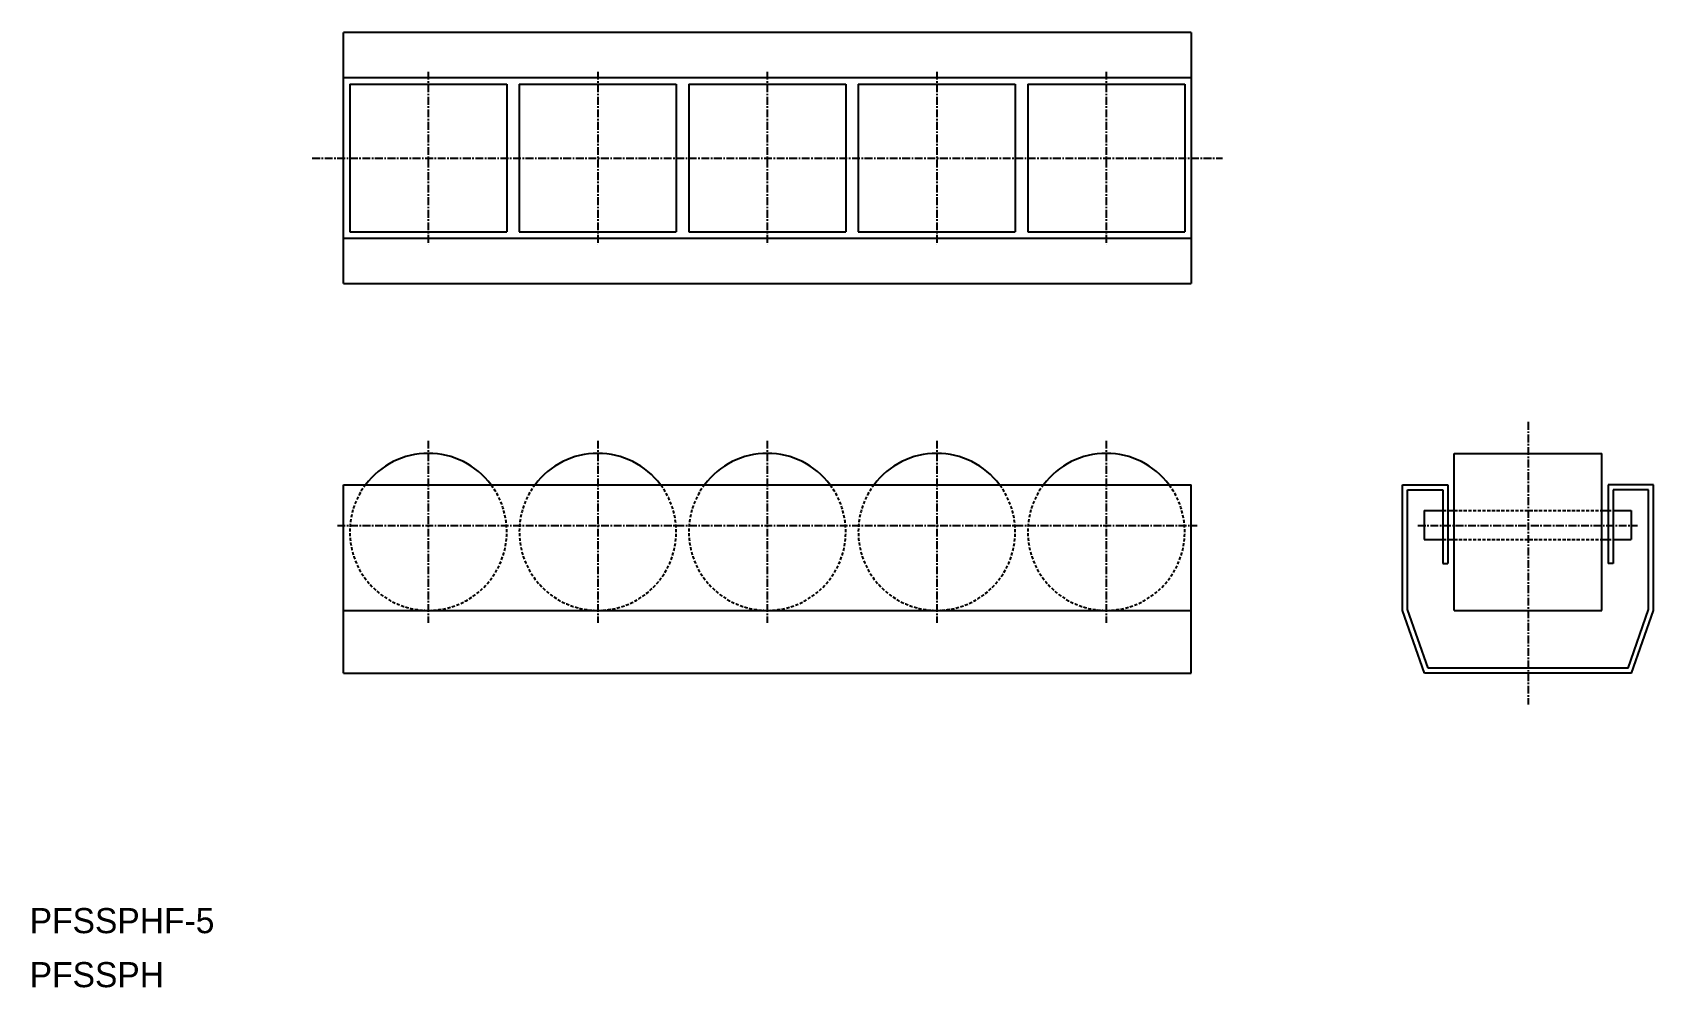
# Model space of a CAD drawing. Extents: x 0 to 259, y 0 to 152.
import ezdxf

# ---------------------------------------------------------------- set-up
doc = ezdxf.new("R2010")
doc.units = 0
doc.linetypes.add('CENTER', pattern=[2, 1.25, -0.25, 0.25, -0.25])
doc.linetypes.add('DASHED', pattern=[0.75, 0.5, -0.25])
doc.layers.get('0').update_dxf_attribs({"linetype": 'CONTINUOUS'})
doc.layers.add('CENTER', color=1, linetype='CENTER')

msp = doc.modelspace()

# ---------------------------------------------------------------- linework, layer by layer
at = {"color": 7, "linetype": 'CONTINUOUS'}
for p, q in [((185, 152.02), (50, 152.02)), ((50, 112.02), (50, 152.02)), ((185, 152.02), (185, 112.02)), ((185, 144.77), (50, 144.77)), ((51, 143.77), (51, 120.27)), ((51, 143.77), (76, 143.77)), ((76, 143.77), (76, 120.27)), ((78, 143.77), (78, 120.27)), ((78, 143.77), (103, 143.77)), ((103, 143.77), (103, 120.27)), ((105, 143.77), (105, 120.27)), ((105, 143.77), (130, 143.77)), ((130, 143.77), (130, 120.27)), ((132, 143.77), (132, 120.27)), ((132, 143.77), (157, 143.77)), ((157, 143.77), (157, 120.27)), ((159, 143.77), (159, 120.27)), ((159, 143.77), (184, 143.77)), ((184, 143.77), (184, 120.27)), ((50, 119.27), (185, 119.27)), ((51, 120.27), (76, 120.27)), ((78, 120.27), (103, 120.27)), ((105, 120.27), (130, 120.27)), ((132, 120.27), (157, 120.27)), ((159, 120.27), (184, 120.27)), ((50, 112.02), (185, 112.02)), ((226.93, 60), (226.93, 85)), ((226.93, 85), (250.43, 85)), ((250.43, 60), (250.43, 85)), ((50, 50), (50, 80)), ((50, 80), (185, 80)), ((185, 50), (185, 80)), ((218.68, 60), (218.68, 80)), ((218.68, 80), (225.93, 80)), ((219.48, 79.2), (225.13, 79.2)), ((219.48, 60.14), (219.48, 79.2)), ((225.13, 79.2), (225.13, 67.46)), ((225.93, 80), (225.93, 67.46)), ((251.43, 80), (251.43, 67.46)), ((258.68, 80), (251.43, 80)), ((257.88, 79.2), (252.23, 79.2)), ((252.23, 79.2), (252.23, 67.46)), ((257.88, 60.14), (257.88, 79.2)), ((258.68, 60), (258.68, 80)), ((222.13, 75.91), (225.13, 75.91)), ((222.13, 75.91), (222.13, 71.26)), ((225.93, 75.91), (226.93, 75.91)), ((250.44, 75.91), (251.43, 75.91)), ((252.23, 75.91), (255.12, 75.91)), ((255.12, 75.91), (255.12, 71.26)), ((222.13, 71.26), (225.13, 71.26)), ((225.93, 71.26), (226.93, 71.26)), ((250.43, 71.26), (251.43, 71.26)), ((252.23, 71.26), (255.12, 71.26)), ((225.13, 67.46), (225.93, 67.46)), ((252.23, 67.46), (251.43, 67.46)), ((50, 60), (185, 60)), ((222.18, 50), (218.68, 60)), ((222.75, 50.8), (219.48, 60.14)), ((226.93, 60), (250.43, 60)), ((254.61, 50.8), (257.88, 60.14)), ((255.18, 50), (258.68, 60)), ((50, 50), (185, 50)), ((255.18, 50), (222.18, 50)), ((254.61, 50.8), (222.75, 50.8))]:
    msp.add_line(p, q, dxfattribs=at)
at = {"color": 3, "linetype": 'DASHED'}
for p, q in [((225.13, 75.91), (225.93, 75.91)), ((226.93, 75.91), (250.43, 75.91)), ((251.43, 75.91), (252.23, 75.91)), ((225.13, 71.26), (225.93, 71.26)), ((226.93, 71.26), (250.43, 71.26)), ((251.43, 71.26), (252.23, 71.26))]:
    msp.add_line(p, q, dxfattribs=at)
at = {"color": 7, "linetype": 'CONTINUOUS'}
for centre in [(63.5, 72.5), (90.5, 72.5), (117.5, 72.5), (144.5, 72.5), (171.5, 72.5)]:
    msp.add_arc(centre, 12.5, 36.87, 143.13, dxfattribs=at)
at = {"color": 3, "linetype": 'DASHED'}
for centre in [(63.5, 72.5), (90.5, 72.5), (117.5, 72.5), (144.5, 72.5), (171.5, 72.5)]:
    msp.add_arc(centre, 12.5, 143.13, 36.87, dxfattribs=at)
at = {"layer": 'CENTER', "color": 1, "linetype": 'CENTER'}
for p, q in [((63.5, 145.77), (63.5, 118.27)), ((90.5, 145.77), (90.5, 118.27)), ((117.5, 145.77), (117.5, 118.27)), ((144.5, 145.77), (144.5, 118.27)), ((171.5, 145.77), (171.5, 118.27)), ((45, 132.02), (190, 132.02)), ((238.68, 90), (238.68, 45)), ((63.5, 87), (63.5, 58)), ((90.5, 87), (90.5, 58)), ((117.5, 87), (117.5, 58)), ((144.5, 87), (144.5, 58)), ((171.5, 87), (171.5, 58)), ((49.03, 73.5), (185.97, 73.5)), ((221.13, 73.5), (256.12, 73.5))]:
    msp.add_line(p, q, dxfattribs=at)

# ---------------------------------------------------------------- texts
at = {"color": 7, "linetype": 'CONTINUOUS'}
for s, p in [('PFSSPHF-5', (0, 8.6)), ('PFSSPH', (0, 0))]:
    msp.add_text(s, height=4, dxfattribs=at).set_placement(p)

doc.saveas('drawing.dxf')
